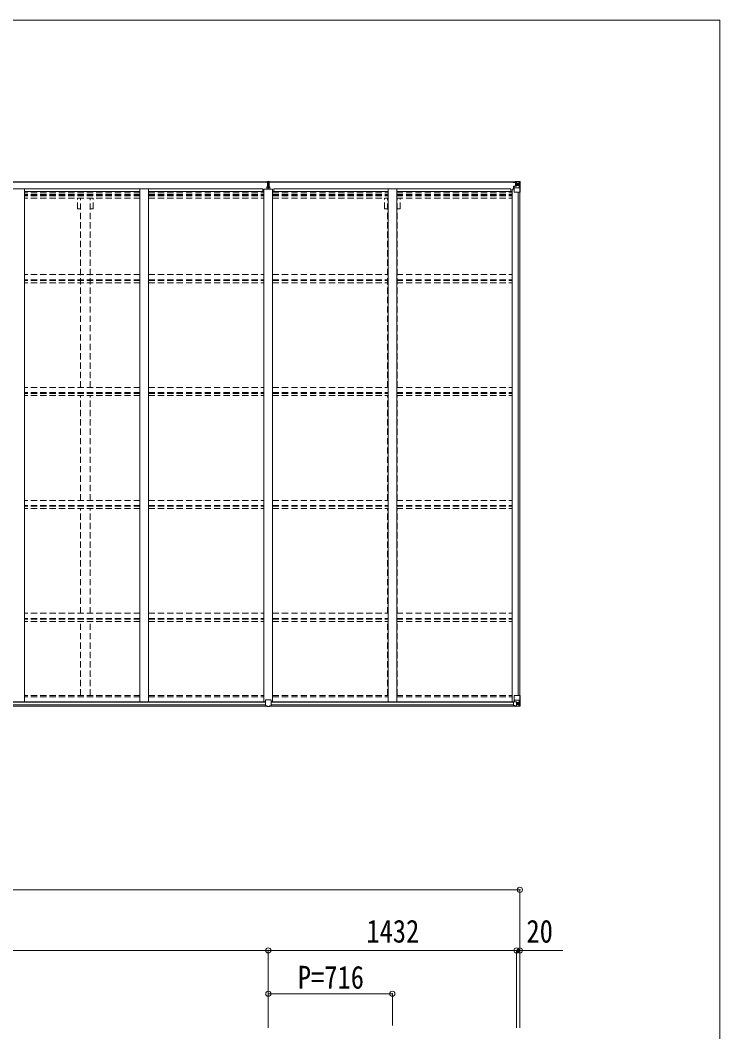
# Model space of a CAD drawing. Units: millimetres at full size, sheet at 1:30. Extents: x -8432 to 8432, y -5820 to 5820.
# Drawn here: x 3970 to 8008, y -17 to 5820 of the extents above; entities that cross this region are included whole.
import ezdxf
from ezdxf.enums import TextEntityAlignment as Align

# ---------------------------------------------------------------- set-up
doc = ezdxf.new("R2010")
doc.units = ezdxf.units.MM
doc.header["$LTSCALE"] = 30
doc.header["$PDMODE"] = 32
doc.header["$PDSIZE"] = 30
doc.linetypes.add('DASHED1', pattern=[1.8, 1.2, -0.6])
for name, color, linetype, lineweight in [('0-3_ELV2', 4, 'Continuous', 9), ('0-4_TABLE1', 6, 'Continuous', 9), ('0-6_OTH_LINE', 6, 'Continuous', 9), ('F-0_240', 7, 'Continuous', 9)]:
    doc.layers.add(name, color=color, linetype=linetype, lineweight=lineweight)
doc.styles.add('ＭＳ ゴシック', font='')
doc.styles.get('ＭＳ ゴシック').set_extended_font_data('MS Gothic')

msp = doc.modelspace()

# ---------------------------------------------------------------- linework, layer by layer
at = {"layer": '0-3_ELV2'}
for p, q in [((391.51, 4887.69), (5395.51, 4887.69)), ((391.51, 4885.55), (5395.51, 4885.55)), ((422.51, 4847.41), (5369.51, 4847.41)), ((3995.01, 4847.39), (3995.01, 1887.47)), ((4661.01, 4847.39), (4661.01, 1887.47)), ((4711.01, 4847.39), (4711.01, 1887.47)), ((5369.51, 4831.89), (5369.51, 4847.41)), ((5377.01, 4845.57), (5427.01, 4845.57)), ((5377.01, 1887.47), (5377.01, 4845.57)), ((5408.51, 4887.69), (6832.51, 4887.69)), ((5408.51, 4885.55), (6832.51, 4885.55)), ((5427.01, 1887.47), (5427.01, 4845.57)), ((5434.51, 4847.41), (6801.51, 4847.41)), ((5434.51, 4831.89), (5434.51, 4847.41)), ((6093.01, 1887.47), (6093.01, 4847.41)), ((6143.01, 1887.47), (6143.01, 4847.41)), ((6801.51, 4831.89), (6801.51, 4847.41)), ((6809.01, 4845.57), (6822.01, 4845.57)), ((6809.01, 4845.57), (6809.01, 1887.47)), ((4661.01, 4831.89), (3995.01, 4831.89)), ((4711.01, 4831.89), (5377.01, 4831.89)), ((5427.01, 4831.89), (6093.01, 4831.89)), ((6143.01, 4831.89), (6809.01, 4831.89)), ((6844.31, 4826.92), (6844.31, 1923.49)), ((6854.01, 4826.92), (6854.01, 1923.49)), ((394.75, 1887.47), (5385.51, 1887.47)), ((406.51, 1885.2), (5385.51, 1885.2)), ((406.51, 1869.59), (5385.51, 1869.59)), ((5418.51, 1887.47), (6829.28, 1887.47)), ((5418.51, 1885.2), (6817.51, 1885.2)), ((5418.51, 1869.59), (6817.51, 1869.59)), ((396.51, 1861.69), (5395.51, 1861.69)), ((5408.51, 1861.69), (6827.51, 1861.69))]:
    msp.add_line(p, q, dxfattribs=at)
at = {"layer": '0-3_ELV2', "linetype": 'DASHED1'}
for p, q in [((4661.01, 4823.5), (3995.01, 4823.5)), ((4661.01, 4815.3), (3995.01, 4815.3)), ((4661.01, 4811.37), (3995.01, 4811.37)), ((4661.01, 4806.29), (3995.01, 4806.29)), ((4661.01, 4793.28), (3995.01, 4793.28)), ((4300.81, 4731.69), (4300.81, 4793.28)), ((4318.51, 3701.03), (4318.51, 4793.28)), ((4373.51, 3701.03), (4373.51, 4793.28)), ((4391.21, 4731.69), (4391.21, 4793.28)), ((4711.01, 4823.5), (5377.01, 4823.5)), ((4711.01, 4815.3), (5377.01, 4815.3)), ((4711.01, 4811.37), (5377.01, 4811.37)), ((4711.01, 4806.29), (5377.01, 4806.29)), ((4711.01, 4793.28), (5377.01, 4793.28)), ((5427.01, 4823.5), (6093.01, 4823.5)), ((5427.01, 4815.3), (6093.01, 4815.3)), ((5427.01, 4811.37), (6093.01, 4811.37)), ((5427.01, 4806.29), (6093.01, 4806.29)), ((5427.01, 4793.28), (6093.01, 4793.28)), ((6072.81, 4731.69), (6072.81, 4793.28)), ((6090.51, 3701.03), (6090.51, 4793.28)), ((6143.01, 4823.5), (6809.01, 4823.5)), ((6143.01, 4815.3), (6809.01, 4815.3)), ((6143.01, 4811.37), (6809.01, 4811.37)), ((6143.01, 4806.29), (6809.01, 4806.29)), ((6143.01, 4793.28), (6809.01, 4793.28)), ((6145.51, 3701.03), (6145.51, 4793.28)), ((6163.21, 4731.69), (6163.21, 4793.28)), ((4300.81, 4731.69), (4318.51, 4731.69)), ((4373.51, 4731.69), (4391.21, 4731.69)), ((6072.81, 4731.69), (6090.51, 4731.69)), ((6145.51, 4731.69), (6163.21, 4731.69)), ((4660.98, 4352.69), (3995.01, 4352.69)), ((4660.98, 4322.96), (3995.01, 4322.96)), ((4711.01, 4352.69), (5377.01, 4352.69)), ((4711.01, 4322.96), (5377.01, 4322.96)), ((5427.01, 4352.69), (6093.01, 4352.69)), ((5427.01, 4322.96), (6093.01, 4322.96)), ((6143.01, 4352.69), (6808.98, 4352.69)), ((6143.01, 4322.96), (6808.98, 4322.96)), ((4660.98, 4318.41), (3995.01, 4318.41)), ((4660.98, 4305.4), (3995.01, 4305.4)), ((4711.01, 4318.41), (5377.01, 4318.41)), ((4711.01, 4305.4), (5377.01, 4305.4)), ((5427.01, 4318.41), (6093.01, 4318.41)), ((5427.01, 4305.4), (6093.01, 4305.4)), ((6143.01, 4318.41), (6808.98, 4318.41)), ((6143.01, 4305.4), (6808.98, 4305.4)), ((4660.98, 3701.03), (3995.01, 3701.03)), ((4711.01, 3701.03), (5377.01, 3701.03)), ((5427.01, 3701.03), (6093.01, 3701.03)), ((6143.01, 3701.03), (6808.98, 3701.03)), ((4660.98, 3671.3), (3995.01, 3671.3)), ((4660.98, 3666.75), (3995.01, 3666.75)), ((4660.98, 3653.74), (3995.01, 3653.74)), ((4318.51, 3049.25), (4318.51, 3653.74)), ((4373.51, 3049.25), (4373.51, 3653.74)), ((4711.01, 3671.3), (5377.01, 3671.3)), ((4711.01, 3666.75), (5377.01, 3666.75)), ((4711.01, 3653.74), (5377.01, 3653.74)), ((5427.01, 3671.3), (6093.01, 3671.3)), ((5427.01, 3666.75), (6093.01, 3666.75)), ((5427.01, 3653.74), (6093.01, 3653.74)), ((6090.51, 3049.25), (6090.51, 3653.74)), ((6143.01, 3671.3), (6808.98, 3671.3)), ((6143.01, 3666.75), (6808.98, 3666.75)), ((6143.01, 3653.74), (6808.98, 3653.74)), ((6145.51, 3049.25), (6145.51, 3653.74)), ((4660.98, 3049.37), (3995.01, 3049.37)), ((4711.01, 3049.37), (5377.01, 3049.37)), ((5427.01, 3049.37), (6093.01, 3049.37)), ((6143.01, 3049.37), (6808.98, 3049.37)), ((4660.98, 3019.64), (3995.01, 3019.64)), ((4660.98, 3015.09), (3995.01, 3015.09)), ((4660.98, 3002.08), (3995.01, 3002.08)), ((4318.51, 2397.59), (4318.51, 3000.88)), ((4373.51, 2397.59), (4373.51, 3000.88)), ((4711.01, 3019.64), (5377.01, 3019.64)), ((4711.01, 3015.09), (5377.01, 3015.09)), ((4711.01, 3002.08), (5377.01, 3002.08)), ((5427.01, 3019.64), (6093.01, 3019.64)), ((5427.01, 3015.09), (6093.01, 3015.09)), ((5427.01, 3002.08), (6093.01, 3002.08)), ((6090.51, 2397.59), (6090.51, 3000.88)), ((6143.01, 3019.64), (6808.98, 3019.64)), ((6143.01, 3015.09), (6808.98, 3015.09)), ((6143.01, 3002.08), (6808.98, 3002.08)), ((6145.51, 2397.59), (6145.51, 3000.88)), ((4660.98, 2397.71), (3995.01, 2397.71)), ((4711.01, 2397.71), (5377.01, 2397.71)), ((5427.01, 2397.71), (6093.01, 2397.71)), ((6143.01, 2397.71), (6808.98, 2397.71)), ((4660.98, 2367.98), (3995.01, 2367.98)), ((4660.98, 2363.43), (3995.01, 2363.43)), ((4660.98, 2350.42), (3995.01, 2350.42)), ((4318.51, 1923.64), (4318.51, 2349.22)), ((4373.51, 1923.64), (4373.51, 2349.22)), ((4711.01, 2367.98), (5377.01, 2367.98)), ((4711.01, 2363.43), (5377.01, 2363.43)), ((4711.01, 2350.42), (5377.01, 2350.42)), ((5427.01, 2367.98), (6093.01, 2367.98)), ((5427.01, 2363.43), (6093.01, 2363.43)), ((5427.01, 2350.42), (6093.01, 2350.42)), ((6090.51, 1923.64), (6090.51, 2349.22)), ((6143.01, 2367.98), (6808.98, 2367.98)), ((6143.01, 2363.43), (6808.98, 2363.43)), ((6143.01, 2350.42), (6808.98, 2350.42)), ((6145.51, 1923.64), (6145.51, 2349.22)), ((4661.01, 1923.64), (3995.01, 1923.64)), ((4661.01, 1915.29), (3995.01, 1915.29)), ((4711.01, 1923.64), (5377.01, 1923.64)), ((4711.01, 1915.29), (5377.01, 1915.29)), ((5427.01, 1923.64), (6093.01, 1923.64)), ((5427.01, 1915.29), (6093.01, 1915.29)), ((6143.01, 1923.64), (6809.01, 1923.64)), ((6143.01, 1915.29), (6809.01, 1915.29))]:
    msp.add_line(p, q, dxfattribs=at)
at = {"layer": '0-4_TABLE1'}
for p, q in [((5393.51, 4858.33), (5400.51, 4858.39)), ((5393.51, 4845.57), (5393.51, 4858.33)), ((5400.51, 4857.89), (5393.51, 4857.83)), ((5393.51, 4856.96), (5400.51, 4856.89)), ((5400.51, 4856.39), (5393.51, 4856.46)), ((5395.51, 4889.39), (5402.01, 4889.79)), ((5395.51, 4884.89), (5395.51, 4889.39)), ((5400.51, 4886.7), (5395.51, 4886.39)), ((5396.51, 4883.89), (5400.51, 4883.89)), ((5396.51, 4858.36), (5396.51, 4883.89)), ((5396.51, 4882.06), (5400.51, 4881.99)), ((5396.51, 4878.46), (5400.51, 4878.4)), ((5396.51, 4870.23), (5400.51, 4870.19)), ((5402.01, 4886.79), (5400.51, 4886.69)), ((5400.51, 4886.69), (5400.51, 4845.57)), ((5400.51, 4873.18), (5403.51, 4873.18)), ((5400.51, 4866.11), (5403.51, 4866.11)), ((5400.51, 4856.47), (5403.51, 4856.47)), ((5400.51, 4849.39), (5403.51, 4849.39)), ((5402.01, 4889.79), (5408.51, 4889.39)), ((5402.01, 4889.79), (5402.01, 4886.79)), ((5408.51, 4886.39), (5402.01, 4886.79)), ((5403.51, 4883.89), (5407.51, 4883.89)), ((5403.51, 4883.89), (5403.51, 4845.57)), ((5403.51, 4881.99), (5407.51, 4881.99)), ((5403.51, 4878.4), (5407.51, 4878.4)), ((5403.51, 4870.19), (5407.51, 4870.19)), ((5403.51, 4858.39), (5410.51, 4858.33)), ((5410.51, 4857.83), (5403.51, 4857.89)), ((5403.51, 4856.89), (5410.51, 4856.96)), ((5410.51, 4856.46), (5403.51, 4856.39)), ((5407.51, 4858.36), (5407.51, 4883.89)), ((5408.51, 4884.89), (5408.51, 4889.39)), ((5410.51, 4858.33), (5410.51, 4845.57)), ((6816.01, 4882.94), (6816.01, 4885.55)), ((6822.01, 4884.62), (6816.01, 4884.62)), ((6817.01, 4885.55), (6817.01, 4884.62)), ((6817.01, 4882.89), (6832.02, 4882.76)), ((6822.56, 4861.83), (6817.51, 4861.79)), ((6817.51, 4845.57), (6817.51, 4861.79)), ((6817.51, 4860.07), (6822.01, 4860.05)), ((6817.51, 4849.92), (6822.01, 4849.92)), ((6818.51, 4861.8), (6818.51, 4860.07)), ((6822.21, 4888.12), (6820.52, 4887.69)), ((6832.02, 4882.93), (6822.01, 4883.01)), ((6822.01, 4827.92), (6822.01, 4861.02)), ((6846.01, 4853.59), (6822.01, 4853.59)), ((6822.21, 4888.12), (6822.51, 4888.12)), ((6822.51, 4888.12), (6822.51, 4887.69)), ((6833.19, 4863.57), (6822.84, 4861.91)), ((6822.84, 4861.28), (6833.19, 4862.93)), ((6822.84, 4861.91), (6822.84, 4861.28)), ((6824.01, 4883.85), (6824.01, 4885.55)), ((6824.01, 4884.88), (6832.01, 4884.88)), ((6824.01, 4884.85), (6832.01, 4884.85)), ((6824.01, 4883.85), (6832.51, 4883.85)), ((6827.51, 4887.69), (6827.51, 4890.32)), ((6827.51, 4890.32), (6855.08, 4888.63)), ((6834.01, 4889.04), (6827.51, 4889.43)), ((6827.51, 4888.51), (6832.51, 4888.42)), ((6828.51, 4862.82), (6828.51, 4882.79)), ((6832.41, 4882.55), (6828.51, 4882.55)), ((6828.51, 4878.92), (6832.51, 4878.92)), ((6828.51, 4870.72), (6832.51, 4870.72)), ((6832.01, 4884.88), (6832.01, 4882.93)), ((6832.02, 4882.76), (6832.02, 4882.93)), ((6832.51, 4884.21), (6834.01, 4884.21)), ((6832.51, 4880.68), (6846.01, 4880.68)), ((6832.51, 4867.12), (6846.01, 4867.12)), ((6833.19, 4862.93), (6833.19, 4863.57)), ((6834.01, 4863.82), (6834.01, 4889.92)), ((6834.01, 4889.81), (6846.01, 4889.02)), ((6840.53, 4873.48), (6840.53, 4872.52)), ((6848.35, 4880.62), (6846.01, 4880.68)), ((6846.01, 4867.12), (6848.35, 4867.15)), ((6846.01, 4867.12), (6846.01, 4867.12)), ((6852.63, 4853.8), (6846.01, 4853.59)), ((6846.11, 4889.02), (6854.03, 4888.54)), ((6848.35, 4867.15), (6848.35, 4880.62)), ((6852.63, 4853.8), (6848.48, 4865.89)), ((6849.2, 4884.13), (6851.94, 4887.8)), ((6853.17, 4887.57), (6853.17, 4887.51)), ((6853.17, 4826.92), (6853.17, 4887.51)), ((6855.08, 4888.59), (6855.08, 4888.63)), ((6856.01, 4887.63), (6856.01, 4826.92)), ((6856.01, 4826.92), (6823.01, 4826.92)), ((5385.51, 1865.56), (5385.51, 1897.88)), ((5417.51, 1898.88), (5386.51, 1898.88)), ((5418.51, 1865.56), (5418.51, 1897.88)), ((6817.51, 1886.33), (6817.51, 1866.18)), ((6827.51, 1887.27), (6818.51, 1887.24)), ((6822.01, 1922.49), (6822.01, 1889.39)), ((6846.01, 1896.82), (6822.01, 1896.82)), ((6822.84, 1889.13), (6833.19, 1887.48)), ((6822.84, 1888.5), (6822.84, 1889.13)), ((6830.49, 1887.27), (6822.84, 1888.5)), ((6856.01, 1923.49), (6823.01, 1923.49)), ((6834.01, 1887.27), (6827.51, 1887.27)), ((6833.19, 1887.48), (6833.19, 1887.27)), ((6834.01, 1887.27), (6834.01, 1860.49)), ((6834.01, 1883.29), (6846.01, 1883.29)), ((6846.01, 1869.73), (6834.01, 1869.73)), ((6841.49, 1876.93), (6841.49, 1877.89)), ((6852.63, 1896.6), (6846.01, 1896.82)), ((6846.01, 1883.29), (6846.01, 1883.29)), ((6846.01, 1883.29), (6848.35, 1883.26)), ((6848.35, 1869.78), (6846.01, 1869.73)), ((6848.35, 1883.26), (6848.35, 1869.78)), ((6852.63, 1896.6), (6848.48, 1884.52)), ((6853.17, 1923.49), (6853.17, 1862.9)), ((6856.01, 1862.78), (6856.01, 1923.49)), ((5385.51, 1865.56), (5385.52, 1865.52)), ((5395.51, 1864.79), (5386.51, 1864.84)), ((5408.51, 1864.79), (5417.51, 1864.84)), ((5418.51, 1865.56), (5418.51, 1865.52)), ((6818.51, 1865.46), (6827.51, 1865.41)), ((6827.51, 1860.09), (6827.51, 1866.03)), ((6834.01, 1860.6), (6846.01, 1861.38)), ((6846.11, 1861.39), (6854.03, 1861.86)), ((6849.2, 1866.28), (6851.94, 1862.61)), ((6853.17, 1862.83), (6853.17, 1862.9)), ((6855.08, 1861.82), (6855.08, 1861.77))]:
    msp.add_line(p, q, dxfattribs=at)
for points in [[(6822.01, 4884.62), (6822.01, 4883), (6816.01, 4883.05)], [(6827.51, 4888.92), (6832.51, 4888.92), (6832.51, 4863.46)], [(6839.57, 4875.4), (6838.61, 4875.4), (6838.61, 4874.44), (6839.57, 4874.44)], [(6841.49, 4876.36), (6841.49, 4877.32), (6840.53, 4877.32), (6840.53, 4876.36)], [(6840.53, 4872.52), (6841.49, 4872.52), (6841.49, 4873.48)], [(6842.45, 4874.44), (6843.41, 4874.44), (6843.41, 4875.4), (6842.45, 4875.4)], [(6839.57, 1875.97), (6838.61, 1875.97), (6838.61, 1875.01), (6839.57, 1875.01)], [(6841.49, 1877.89), (6840.53, 1877.89), (6840.53, 1876.93)], [(6840.53, 1874.05), (6840.53, 1873.09), (6841.49, 1873.09), (6841.49, 1874.05)], [(6842.45, 1875.01), (6843.41, 1875.01), (6843.41, 1875.97), (6842.45, 1875.97)], [(5402.01, 1859.36), (5395.51, 1859.76), (5395.51, 1864.79)], [(5402.01, 1859.36), (5408.51, 1859.76), (5408.51, 1864.79)], [(6817.51, 1866.18), (6817.53, 1866.07), (6827.51, 1866.03)], [(6855.08, 1861.77), (6846.01, 1861.22), (6827.51, 1860.09)]]:
    msp.add_lwpolyline(points, dxfattribs=at)
for centre in [(6841.01, 4874.92), (6841.01, 1875.49)]:
    msp.add_circle(centre, 5.3, dxfattribs=at)
for centre, radius, start, end in [((5396.51, 4884.89), 1, 180, 270), ((5407.51, 4884.89), 1, 270, 0), ((6816.88, 4890.58), 7.69, 263.56574, 271.03001), ((6822.95, 4860.98), 0.937, 96.73234, 177.67791), ((6822.95, 4860.35), 0.937, 96.73234, 177.67791), ((6832.01, 4885.38), 0.5, 270.00309, 0.00198), ((6832.01, 4885.35), 0.5, 269.99891, 359.99891), ((6832.01, 4882.43), 0.5, 359.95536, 89.47105), ((6832, 4882.25), 0.513, 358.95293, 88.11972), ((6833.08, 4864.5), 0.937, 276.73234, 357.67791), ((6833.08, 4863.86), 0.937, 276.73234, 357.67791), ((6839.57, 4876.36), 0.96, 270, 0), ((6839.57, 4873.48), 0.96, 0, 90), ((6842.45, 4876.36), 0.96, 180, 270), ((6842.45, 4873.48), 0.96, 90, 180), ((6851.89, 4887.63), 1.28, 357.54105, 48.82169), ((6853.86, 4901.24), 12.7, 264.89689, 270.75534), ((6855.01, 4887.63), 1, 359.99921, 86.49983), ((6855.02, 4887.63), 0.999, 0.04917, 86.5576), ((6855.02, 4887.59), 0.999, 0.04917, 86.5576), ((6823.01, 4827.92), 1, 180, 270), ((5386.51, 1897.88), 1, 90, 180), ((5417.51, 1897.88), 1, 0, 90), ((6823.01, 1922.49), 1, 90, 180), ((6822.95, 1890.06), 0.937, 182.32209, 263.26766), ((6822.95, 1889.43), 0.937, 182.32209, 263.26766), ((6833.08, 1886.55), 0.937, 50.93398, 83.26766), ((6839.57, 1876.93), 0.96, 270, 0), ((6839.57, 1874.05), 0.96, 0, 90), ((6842.45, 1876.93), 0.96, 180, 270), ((6842.45, 1874.05), 0.96, 90, 180), ((6851.89, 1862.78), 1.28, 311.17831, 2.45895), ((6853.86, 1849.17), 12.7, 89.24466, 95.10311), ((6855.01, 1862.77), 1, 273.50017, 0.00079), ((6855.02, 1862.82), 0.999, 273.4424, 359.95083), ((6855.02, 1862.78), 0.999, 273.4424, 359.95083)]:
    msp.add_arc(centre, radius, start, end, dxfattribs=at)
for centre, major_axis, ratio, start_param, end_param in [((5400.54, 4886.7), (0.18, -2.99), 0.008711, 3.1415927, 4.7113235), ((5228.64, 4876.18), (171.87, 10.52), 0.017422, 6.2821194, 6.2831848), ((6927.76, 4880.68), (-81.75, 0), 0.061163, 6.2824128, 6.2831853), ((6851.22, 4880.54), (-0.03, 5), 0.573921, 0.7672717, 1.551125), ((6849.75, 4867.17), (0, 3), 0.468246, 1.5772882, 2.0127935), ((6852.88, 4885.61), (0.02, 3), 0.466854, 0.125683, 0.7596956), ((6851.9, 4856.15), (-0.85, 2.32), 0.403757, 3.0087805, 3.9744392), ((6853.08, 4888.71), (-2, 0.12), 0.060933, 2.0712557, 3.1453404), ((6654.08, 4900.94), (-201, 12.36), 0.060933, 3.1453404, 3.145839), ((6818.51, 1886.33), (-1, -0.021), 0.906239, 4.6936843, 6.2644806), ((6927.76, 1869.73), (-81.75, 0), 0.061163, 0, 0.0007725), ((6849.75, 1883.23), (0, -3), 0.468246, 4.2703918, 4.7058971), ((6851.22, 1869.86), (-0.03, -5), 0.573921, 4.7320603, 5.5159136), ((6851.9, 1894.26), (-0.85, -2.32), 0.403757, 2.3087461, 3.2744049), ((5386.51, 1865.55), (1, -0.012), 0.707053, 3.2044821, 4.7211143), ((5417.51, 1865.55), (-1, -0.012), 0.707053, 3.2044821, 4.7211143), ((6818.51, 1866.17), (-1, 0.012), 0.707053, 0.1587743, 1.5795216), ((6852.88, 1864.79), (0.02, -3), 0.466854, 5.5234897, 6.1575023), ((6853.08, 1861.7), (-2, -0.12), 0.060933, 3.1378449, 4.2119296), ((6654.08, 1849.46), (-201, -12.36), 0.060933, 3.1373463, 3.1378449)]:
    msp.add_ellipse(centre, major_axis=major_axis, ratio=ratio, start_param=start_param, end_param=end_param, dxfattribs=at)
at = {"layer": '0-6_OTH_LINE'}
for p, q in [((370.01, 802.13), (6854.01, 802.13)), ((6854.01, 802.13), (6854.01, 9.48)), ((390.01, 452.13), (5402.01, 452.13)), ((5402.01, 452.13), (5402.01, 6.72)), ((5402.01, 452.13), (6834.01, 452.13)), ((6834.01, 452.13), (6834.01, 6.72)), ((6834.01, 452.13), (6854.01, 452.13)), ((6854.01, 452.13), (6854.01, 6.72)), ((5402.01, 202.13), (5402.01, 19.67)), ((5402.01, 202.13), (6118.01, 202.13)), ((6118.01, 202.13), (6118.01, 19.67))]:
    msp.add_line(p, q, dxfattribs=at)
at = {"layer": '0-6_OTH_LINE', "lineweight": 18}
msp.add_line((7102.85, 452.13), (6854.01, 452.13), dxfattribs=at)
at = {"layer": '0-6_OTH_LINE'}
for p in [(6854.01, 802.13), (5402.01, 452.13), (6834.01, 452.13), (6854.01, 452.13), (5402.01, 202.13), (6118.01, 202.13)]:
    msp.add_point(p, dxfattribs=at)
at = {"layer": 'F-0_240', "color": 5}
for p, q in [((-8432.06, 5820), (8007.94, 5820)), ((8007.94, 5820), (8007.94, -5820))]:
    msp.add_line(p, q, dxfattribs=at)

# ---------------------------------------------------------------- texts
at = {"layer": '0-6_OTH_LINE', "color": 7, "style": 'ＭＳ ゴシック', "width": 0.85}
for s, p in [('1432', (5968.01, 458.13)), ('20', (6892.1, 457.76)), ('P=716', (5572.51, 192.13))]:
    msp.add_text(s, height=132, dxfattribs=at).set_placement(p, align=Align.BOTTOM_LEFT)

doc.saveas('drawing.dxf')
